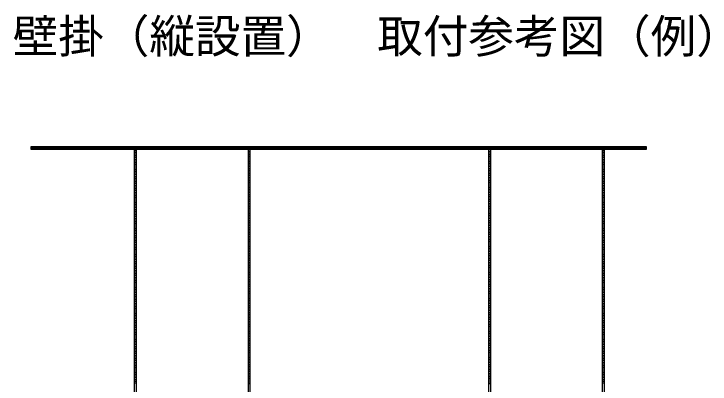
# Model space of a CAD drawing. Units: millimetres on the paper. Extents: x -384 to 384, y -238 to 239.
# Drawn here: x 155.9 to 236.1, y -90 to -47.3 of the extents above; entities that cross this region are included whole.
import ezdxf
from ezdxf.enums import TextEntityAlignment as Align

# ---------------------------------------------------------------- set-up
doc = ezdxf.new("R2010")
doc.units = ezdxf.units.MM
doc.layers.add('0-0_MOJI1', color=2, linetype='Continuous')
doc.layers.add('0-1_GAIKEI', color=7, linetype='Continuous')
doc.styles.add('ＭＳ ゴシック', font='')
doc.styles.get('ＭＳ ゴシック').set_extended_font_data('MS Gothic')

msp = doc.modelspace()

# ---------------------------------------------------------------- linework, layer by layer
at = {"layer": '0-1_GAIKEI'}
for p, q in [((228.728, -62.804), (157.8, -62.804)), ((169.967, -62.879), (169.705, -62.879)), ((169.967, -63.079), (169.705, -63.079)), ((169.967, -63.279), (169.705, -63.279)), ((183.092, -62.953), (182.83, -62.953)), ((183.092, -63.153), (182.83, -63.153)), ((183.092, -63.353), (182.83, -63.353)), ((210.786, -62.953), (210.523, -62.953)), ((210.786, -63.153), (210.523, -63.153)), ((210.786, -63.353), (210.523, -63.353)), ((223.911, -62.879), (223.648, -62.879)), ((223.911, -63.079), (223.648, -63.079)), ((223.911, -63.279), (223.648, -63.279)), ((169.967, -63.479), (169.705, -63.479)), ((169.967, -63.679), (169.705, -63.679)), ((169.967, -63.879), (169.705, -63.879)), ((169.967, -64.079), (169.705, -64.079)), ((183.092, -63.553), (182.83, -63.553)), ((183.092, -63.753), (182.83, -63.753)), ((183.092, -63.953), (182.83, -63.953)), ((183.092, -64.153), (182.83, -64.153)), ((210.786, -63.553), (210.523, -63.553)), ((210.786, -63.753), (210.523, -63.753)), ((210.786, -63.953), (210.523, -63.953)), ((210.786, -64.153), (210.523, -64.153)), ((223.911, -63.479), (223.648, -63.479)), ((223.911, -63.679), (223.648, -63.679)), ((223.911, -63.879), (223.648, -63.879)), ((223.911, -64.079), (223.648, -64.079)), ((169.967, -64.279), (169.705, -64.279)), ((169.967, -64.479), (169.705, -64.479)), ((169.967, -64.679), (169.705, -64.679)), ((169.967, -64.879), (169.705, -64.879)), ((183.092, -64.353), (182.83, -64.353)), ((183.092, -64.553), (182.83, -64.553)), ((183.092, -64.753), (182.83, -64.753)), ((183.092, -64.953), (182.83, -64.953)), ((210.786, -64.353), (210.523, -64.353)), ((210.786, -64.553), (210.523, -64.553)), ((210.786, -64.753), (210.523, -64.753)), ((210.786, -64.953), (210.523, -64.953)), ((223.911, -64.279), (223.648, -64.279)), ((223.911, -64.479), (223.648, -64.479)), ((223.911, -64.679), (223.648, -64.679)), ((223.911, -64.879), (223.648, -64.879)), ((169.967, -65.079), (169.705, -65.079)), ((169.967, -65.279), (169.705, -65.279)), ((169.967, -65.479), (169.705, -65.479)), ((169.967, -65.679), (169.705, -65.679)), ((183.092, -65.153), (182.83, -65.153)), ((183.092, -65.353), (182.83, -65.353)), ((183.092, -65.553), (182.83, -65.553)), ((183.092, -65.753), (182.83, -65.753)), ((210.786, -65.153), (210.523, -65.153)), ((210.786, -65.353), (210.523, -65.353)), ((210.786, -65.553), (210.523, -65.553)), ((210.786, -65.753), (210.523, -65.753)), ((223.911, -65.079), (223.648, -65.079)), ((223.911, -65.279), (223.648, -65.279)), ((223.911, -65.479), (223.648, -65.479)), ((223.911, -65.679), (223.648, -65.679)), ((169.967, -65.879), (169.705, -65.879)), ((169.967, -66.079), (169.705, -66.079)), ((169.967, -66.279), (169.705, -66.279)), ((169.967, -66.479), (169.705, -66.479)), ((183.092, -65.953), (182.83, -65.953)), ((183.092, -66.153), (182.83, -66.153)), ((183.092, -66.353), (182.83, -66.353)), ((183.092, -66.553), (182.83, -66.553)), ((210.786, -65.953), (210.523, -65.953)), ((210.786, -66.153), (210.523, -66.153)), ((210.786, -66.353), (210.523, -66.353)), ((210.786, -66.553), (210.523, -66.553)), ((223.911, -65.879), (223.648, -65.879)), ((223.911, -66.079), (223.648, -66.079)), ((223.911, -66.279), (223.648, -66.279)), ((223.911, -66.479), (223.648, -66.479)), ((169.967, -66.679), (169.705, -66.679)), ((169.967, -66.879), (169.705, -66.879)), ((169.967, -67.079), (169.705, -67.079)), ((169.967, -67.279), (169.705, -67.279)), ((183.092, -66.753), (182.83, -66.753)), ((183.092, -66.953), (182.83, -66.953)), ((183.092, -67.153), (182.83, -67.153)), ((183.092, -67.353), (182.83, -67.353)), ((210.786, -66.753), (210.523, -66.753)), ((210.786, -66.953), (210.523, -66.953)), ((210.786, -67.153), (210.523, -67.153)), ((210.786, -67.353), (210.523, -67.353)), ((223.911, -66.679), (223.648, -66.679)), ((223.911, -66.879), (223.648, -66.879)), ((223.911, -67.079), (223.648, -67.079)), ((223.911, -67.279), (223.648, -67.279)), ((169.967, -67.479), (169.705, -67.479)), ((169.967, -67.679), (169.705, -67.679)), ((169.967, -67.879), (169.705, -67.879)), ((169.967, -68.079), (169.705, -68.079)), ((183.092, -67.553), (182.83, -67.553)), ((183.092, -67.753), (182.83, -67.753)), ((183.092, -67.953), (182.83, -67.953)), ((183.092, -68.153), (182.83, -68.153)), ((210.786, -67.553), (210.523, -67.553)), ((210.786, -67.753), (210.523, -67.753)), ((210.786, -67.953), (210.523, -67.953)), ((210.786, -68.153), (210.523, -68.153)), ((223.911, -67.479), (223.648, -67.479)), ((223.911, -67.679), (223.648, -67.679)), ((223.911, -67.879), (223.648, -67.879)), ((223.911, -68.079), (223.648, -68.079)), ((169.967, -68.279), (169.705, -68.279)), ((169.967, -68.479), (169.705, -68.479)), ((169.967, -68.679), (169.705, -68.679)), ((169.967, -68.879), (169.705, -68.879)), ((183.092, -68.353), (182.83, -68.353)), ((183.092, -68.553), (182.83, -68.553)), ((183.092, -68.753), (182.83, -68.753)), ((183.092, -68.953), (182.83, -68.953)), ((210.786, -68.353), (210.523, -68.353)), ((210.786, -68.553), (210.523, -68.553)), ((210.786, -68.753), (210.523, -68.753)), ((210.786, -68.953), (210.523, -68.953)), ((223.911, -68.279), (223.648, -68.279)), ((223.911, -68.479), (223.648, -68.479)), ((223.911, -68.679), (223.648, -68.679)), ((223.911, -68.879), (223.648, -68.879)), ((169.967, -69.079), (169.705, -69.079)), ((169.967, -69.279), (169.705, -69.279)), ((169.967, -69.479), (169.705, -69.479)), ((169.967, -69.679), (169.705, -69.679)), ((183.092, -69.153), (182.83, -69.153)), ((183.092, -69.353), (182.83, -69.353)), ((183.092, -69.553), (182.83, -69.553)), ((183.092, -69.753), (182.83, -69.753)), ((210.786, -69.153), (210.523, -69.153)), ((210.786, -69.353), (210.523, -69.353)), ((210.786, -69.553), (210.523, -69.553)), ((210.786, -69.753), (210.523, -69.753)), ((223.911, -69.079), (223.648, -69.079)), ((223.911, -69.279), (223.648, -69.279)), ((223.911, -69.479), (223.648, -69.479)), ((223.911, -69.679), (223.648, -69.679)), ((169.967, -69.879), (169.705, -69.879)), ((169.967, -70.079), (169.705, -70.079)), ((169.967, -70.279), (169.705, -70.279)), ((169.967, -70.479), (169.705, -70.479)), ((183.092, -69.953), (182.83, -69.953)), ((183.092, -70.153), (182.83, -70.153)), ((183.092, -70.353), (182.83, -70.353)), ((183.092, -70.553), (182.83, -70.553)), ((210.786, -69.953), (210.523, -69.953)), ((210.786, -70.153), (210.523, -70.153)), ((210.786, -70.353), (210.523, -70.353)), ((210.786, -70.553), (210.523, -70.553)), ((223.911, -69.879), (223.648, -69.879)), ((223.911, -70.079), (223.648, -70.079)), ((223.911, -70.279), (223.648, -70.279)), ((223.911, -70.479), (223.648, -70.479)), ((169.967, -70.679), (169.705, -70.679)), ((169.967, -70.879), (169.705, -70.879)), ((169.967, -71.079), (169.705, -71.079)), ((169.967, -71.279), (169.705, -71.279)), ((183.092, -70.753), (182.83, -70.753)), ((183.092, -70.953), (182.83, -70.953)), ((183.092, -71.153), (182.83, -71.153)), ((183.092, -71.353), (182.83, -71.353)), ((210.786, -70.753), (210.523, -70.753)), ((210.786, -70.953), (210.523, -70.953)), ((210.786, -71.153), (210.523, -71.153)), ((210.786, -71.353), (210.523, -71.353)), ((223.911, -70.679), (223.648, -70.679)), ((223.911, -70.879), (223.648, -70.879)), ((223.911, -71.079), (223.648, -71.079)), ((223.911, -71.279), (223.648, -71.279)), ((169.967, -71.479), (169.705, -71.479)), ((169.967, -71.679), (169.705, -71.679)), ((169.967, -71.879), (169.705, -71.879)), ((169.967, -72.079), (169.705, -72.079)), ((183.092, -71.553), (182.83, -71.553)), ((183.092, -71.753), (182.83, -71.753)), ((183.092, -71.953), (182.83, -71.953)), ((183.092, -72.153), (182.83, -72.153)), ((210.786, -71.553), (210.523, -71.553)), ((210.786, -71.753), (210.523, -71.753)), ((210.786, -71.953), (210.523, -71.953)), ((210.786, -72.153), (210.523, -72.153)), ((223.911, -71.479), (223.648, -71.479)), ((223.911, -71.679), (223.648, -71.679)), ((223.911, -71.879), (223.648, -71.879)), ((223.911, -72.079), (223.648, -72.079)), ((169.967, -72.279), (169.705, -72.279)), ((169.967, -72.479), (169.705, -72.479)), ((169.967, -72.679), (169.705, -72.679)), ((169.967, -72.879), (169.705, -72.879)), ((183.092, -72.353), (182.83, -72.353)), ((183.092, -72.553), (182.83, -72.553)), ((183.092, -72.753), (182.83, -72.753)), ((183.092, -72.953), (182.83, -72.953)), ((210.786, -72.353), (210.523, -72.353)), ((210.786, -72.553), (210.523, -72.553)), ((210.786, -72.753), (210.523, -72.753)), ((210.786, -72.953), (210.523, -72.953)), ((223.911, -72.279), (223.648, -72.279)), ((223.911, -72.479), (223.648, -72.479)), ((223.911, -72.679), (223.648, -72.679)), ((223.911, -72.879), (223.648, -72.879)), ((169.967, -73.079), (169.705, -73.079)), ((169.967, -73.279), (169.705, -73.279)), ((169.967, -73.479), (169.705, -73.479)), ((169.967, -73.679), (169.705, -73.679)), ((183.092, -73.153), (182.83, -73.153)), ((183.092, -73.353), (182.83, -73.353)), ((183.092, -73.553), (182.83, -73.553)), ((183.092, -73.753), (182.83, -73.753)), ((210.786, -73.153), (210.523, -73.153)), ((210.786, -73.353), (210.523, -73.353)), ((210.786, -73.553), (210.523, -73.553)), ((210.786, -73.753), (210.523, -73.753)), ((223.911, -73.079), (223.648, -73.079)), ((223.911, -73.279), (223.648, -73.279)), ((223.911, -73.479), (223.648, -73.479)), ((223.911, -73.679), (223.648, -73.679)), ((169.967, -73.879), (169.705, -73.879)), ((169.967, -74.079), (169.705, -74.079)), ((169.967, -74.279), (169.705, -74.279)), ((169.967, -74.479), (169.705, -74.479)), ((183.092, -73.953), (182.83, -73.953)), ((183.092, -74.153), (182.83, -74.153)), ((183.092, -74.353), (182.83, -74.353)), ((183.092, -74.553), (182.83, -74.553)), ((210.786, -73.953), (210.523, -73.953)), ((210.786, -74.153), (210.523, -74.153)), ((210.786, -74.353), (210.523, -74.353)), ((210.786, -74.553), (210.523, -74.553)), ((223.911, -73.879), (223.648, -73.879)), ((223.911, -74.079), (223.648, -74.079)), ((223.911, -74.279), (223.648, -74.279)), ((223.911, -74.479), (223.648, -74.479)), ((169.967, -74.679), (169.705, -74.679)), ((169.967, -74.879), (169.705, -74.879)), ((169.967, -75.079), (169.705, -75.079)), ((169.967, -75.279), (169.705, -75.279)), ((183.092, -74.753), (182.83, -74.753)), ((183.092, -74.953), (182.83, -74.953)), ((183.092, -75.153), (182.83, -75.153)), ((183.092, -75.353), (182.83, -75.353)), ((210.786, -74.753), (210.523, -74.753)), ((210.786, -74.953), (210.523, -74.953)), ((210.786, -75.153), (210.523, -75.153)), ((210.786, -75.353), (210.523, -75.353)), ((223.911, -74.679), (223.648, -74.679)), ((223.911, -74.879), (223.648, -74.879)), ((223.911, -75.079), (223.648, -75.079)), ((223.911, -75.279), (223.648, -75.279)), ((169.967, -75.479), (169.705, -75.479)), ((169.967, -75.679), (169.705, -75.679)), ((169.967, -75.879), (169.705, -75.879)), ((169.967, -76.079), (169.705, -76.079)), ((183.092, -75.553), (182.83, -75.553)), ((183.092, -75.753), (182.83, -75.753)), ((183.092, -75.953), (182.83, -75.953)), ((183.092, -76.153), (182.83, -76.153)), ((210.786, -75.553), (210.523, -75.553)), ((210.786, -75.753), (210.523, -75.753)), ((210.786, -75.953), (210.523, -75.953)), ((210.786, -76.153), (210.523, -76.153)), ((223.911, -75.479), (223.648, -75.479)), ((223.911, -75.679), (223.648, -75.679)), ((223.911, -75.879), (223.648, -75.879)), ((223.911, -76.079), (223.648, -76.079)), ((169.967, -76.279), (169.705, -76.279)), ((169.967, -76.479), (169.705, -76.479)), ((169.967, -76.679), (169.705, -76.679)), ((169.967, -76.879), (169.705, -76.879)), ((183.092, -76.353), (182.83, -76.353)), ((183.092, -76.553), (182.83, -76.553)), ((183.092, -76.753), (182.83, -76.753)), ((183.092, -76.953), (182.83, -76.953)), ((210.786, -76.353), (210.523, -76.353)), ((210.786, -76.553), (210.523, -76.553)), ((210.786, -76.753), (210.523, -76.753)), ((210.786, -76.953), (210.523, -76.953)), ((223.911, -76.279), (223.648, -76.279)), ((223.911, -76.479), (223.648, -76.479)), ((223.911, -76.679), (223.648, -76.679)), ((223.911, -76.879), (223.648, -76.879)), ((169.967, -77.079), (169.705, -77.079)), ((169.967, -77.279), (169.705, -77.279)), ((169.967, -77.479), (169.705, -77.479)), ((169.967, -77.679), (169.705, -77.679)), ((183.092, -77.153), (182.83, -77.153)), ((183.092, -77.353), (182.83, -77.353)), ((183.092, -77.553), (182.83, -77.553)), ((183.092, -77.753), (182.83, -77.753)), ((210.786, -77.153), (210.523, -77.153)), ((210.786, -77.353), (210.523, -77.353)), ((210.786, -77.553), (210.523, -77.553)), ((210.786, -77.753), (210.523, -77.753)), ((223.911, -77.079), (223.648, -77.079)), ((223.911, -77.279), (223.648, -77.279)), ((223.911, -77.479), (223.648, -77.479)), ((223.911, -77.679), (223.648, -77.679)), ((169.967, -77.879), (169.705, -77.879)), ((169.967, -78.079), (169.705, -78.079)), ((169.967, -78.279), (169.705, -78.279)), ((169.967, -78.479), (169.705, -78.479)), ((183.092, -77.953), (182.83, -77.953)), ((183.092, -78.153), (182.83, -78.153)), ((183.092, -78.353), (182.83, -78.353)), ((183.092, -78.553), (182.83, -78.553)), ((210.786, -77.953), (210.523, -77.953)), ((210.786, -78.153), (210.523, -78.153)), ((210.786, -78.353), (210.523, -78.353)), ((210.786, -78.553), (210.523, -78.553)), ((223.911, -77.879), (223.648, -77.879)), ((223.911, -78.079), (223.648, -78.079)), ((223.911, -78.279), (223.648, -78.279)), ((223.911, -78.479), (223.648, -78.479)), ((169.967, -78.679), (169.705, -78.679)), ((169.967, -78.879), (169.705, -78.879)), ((169.967, -79.079), (169.705, -79.079)), ((169.967, -79.279), (169.705, -79.279)), ((183.092, -78.753), (182.83, -78.753)), ((183.092, -78.953), (182.83, -78.953)), ((183.092, -79.153), (182.83, -79.153)), ((183.092, -79.353), (182.83, -79.353)), ((210.786, -78.753), (210.523, -78.753)), ((210.786, -78.953), (210.523, -78.953)), ((210.786, -79.153), (210.523, -79.153)), ((210.786, -79.353), (210.523, -79.353)), ((223.911, -78.679), (223.648, -78.679)), ((223.911, -78.879), (223.648, -78.879)), ((223.911, -79.079), (223.648, -79.079)), ((223.911, -79.279), (223.648, -79.279)), ((169.967, -79.479), (169.705, -79.479)), ((169.967, -79.679), (169.705, -79.679)), ((169.967, -79.879), (169.705, -79.879)), ((169.967, -80.079), (169.705, -80.079)), ((183.092, -79.553), (182.83, -79.553)), ((183.092, -79.753), (182.83, -79.753)), ((183.092, -79.953), (182.83, -79.953)), ((183.092, -80.153), (182.83, -80.153)), ((210.786, -79.553), (210.523, -79.553)), ((210.786, -79.753), (210.523, -79.753)), ((210.786, -79.953), (210.523, -79.953)), ((210.786, -80.153), (210.523, -80.153)), ((223.911, -79.479), (223.648, -79.479)), ((223.911, -79.679), (223.648, -79.679)), ((223.911, -79.879), (223.648, -79.879)), ((223.911, -80.079), (223.648, -80.079)), ((169.967, -80.279), (169.705, -80.279)), ((169.967, -80.479), (169.705, -80.479)), ((169.967, -80.679), (169.705, -80.679)), ((169.967, -80.879), (169.705, -80.879)), ((183.092, -80.353), (182.83, -80.353)), ((183.092, -80.553), (182.83, -80.553)), ((183.092, -80.753), (182.83, -80.753)), ((183.092, -80.953), (182.83, -80.953)), ((210.786, -80.353), (210.523, -80.353)), ((210.786, -80.553), (210.523, -80.553)), ((210.786, -80.753), (210.523, -80.753)), ((210.786, -80.953), (210.523, -80.953)), ((223.911, -80.279), (223.648, -80.279)), ((223.911, -80.479), (223.648, -80.479)), ((223.911, -80.679), (223.648, -80.679)), ((223.911, -80.879), (223.648, -80.879)), ((169.967, -81.079), (169.705, -81.079)), ((169.967, -81.279), (169.705, -81.279)), ((169.967, -81.479), (169.705, -81.479)), ((169.967, -81.679), (169.705, -81.679)), ((183.092, -81.153), (182.83, -81.153)), ((183.092, -81.353), (182.83, -81.353)), ((183.092, -81.553), (182.83, -81.553)), ((183.092, -81.753), (182.83, -81.753)), ((210.786, -81.153), (210.523, -81.153)), ((210.786, -81.353), (210.523, -81.353)), ((210.786, -81.553), (210.523, -81.553)), ((210.786, -81.753), (210.523, -81.753)), ((223.911, -81.079), (223.648, -81.079)), ((223.911, -81.279), (223.648, -81.279)), ((223.911, -81.479), (223.648, -81.479)), ((223.911, -81.679), (223.648, -81.679)), ((169.967, -81.879), (169.705, -81.879)), ((169.967, -82.079), (169.705, -82.079)), ((169.967, -82.279), (169.705, -82.279)), ((169.967, -82.479), (169.705, -82.479)), ((183.092, -81.953), (182.83, -81.953)), ((183.092, -82.153), (182.83, -82.153)), ((183.092, -82.353), (182.83, -82.353)), ((183.092, -82.553), (182.83, -82.553)), ((210.786, -81.953), (210.523, -81.953)), ((210.786, -82.153), (210.523, -82.153)), ((210.786, -82.353), (210.523, -82.353)), ((210.786, -82.553), (210.523, -82.553)), ((223.911, -81.879), (223.648, -81.879)), ((223.911, -82.079), (223.648, -82.079)), ((223.911, -82.279), (223.648, -82.279)), ((223.911, -82.479), (223.648, -82.479)), ((169.967, -82.679), (169.705, -82.679)), ((169.967, -82.879), (169.705, -82.879)), ((169.967, -83.079), (169.705, -83.079)), ((169.967, -83.279), (169.705, -83.279)), ((183.092, -82.753), (182.83, -82.753)), ((183.092, -82.953), (182.83, -82.953)), ((183.092, -83.153), (182.83, -83.153)), ((183.092, -83.353), (182.83, -83.353)), ((210.786, -82.753), (210.523, -82.753)), ((210.786, -82.953), (210.523, -82.953)), ((210.786, -83.153), (210.523, -83.153)), ((210.786, -83.353), (210.523, -83.353)), ((223.911, -82.679), (223.648, -82.679)), ((223.911, -82.879), (223.648, -82.879)), ((223.911, -83.079), (223.648, -83.079)), ((223.911, -83.279), (223.648, -83.279)), ((169.967, -83.479), (169.705, -83.479)), ((169.967, -83.679), (169.705, -83.679)), ((169.967, -83.879), (169.705, -83.879)), ((169.967, -84.079), (169.705, -84.079)), ((183.092, -83.553), (182.83, -83.553)), ((183.092, -83.753), (182.83, -83.753)), ((183.092, -83.953), (182.83, -83.953)), ((183.092, -84.153), (182.83, -84.153)), ((210.786, -83.553), (210.523, -83.553)), ((210.786, -83.753), (210.523, -83.753)), ((210.786, -83.953), (210.523, -83.953)), ((210.786, -84.153), (210.523, -84.153)), ((223.911, -83.479), (223.648, -83.479)), ((223.911, -83.679), (223.648, -83.679)), ((223.911, -83.879), (223.648, -83.879)), ((223.911, -84.079), (223.648, -84.079)), ((169.967, -84.279), (169.705, -84.279)), ((169.967, -84.479), (169.705, -84.479)), ((169.967, -84.679), (169.705, -84.679)), ((169.967, -84.879), (169.705, -84.879)), ((183.092, -84.353), (182.83, -84.353)), ((183.092, -84.553), (182.83, -84.553)), ((183.092, -84.753), (182.83, -84.753)), ((183.092, -84.953), (182.83, -84.953)), ((210.786, -84.353), (210.523, -84.353)), ((210.786, -84.553), (210.523, -84.553)), ((210.786, -84.753), (210.523, -84.753)), ((210.786, -84.953), (210.523, -84.953)), ((223.911, -84.279), (223.648, -84.279)), ((223.911, -84.479), (223.648, -84.479)), ((223.911, -84.679), (223.648, -84.679)), ((223.911, -84.879), (223.648, -84.879)), ((169.967, -85.079), (169.705, -85.079)), ((169.967, -85.279), (169.705, -85.279)), ((169.967, -85.479), (169.705, -85.479)), ((169.967, -85.679), (169.705, -85.679)), ((183.092, -85.153), (182.83, -85.153)), ((183.092, -85.353), (182.83, -85.353)), ((183.092, -85.553), (182.83, -85.553)), ((183.092, -85.753), (182.83, -85.753)), ((210.786, -85.153), (210.523, -85.153)), ((210.786, -85.353), (210.523, -85.353)), ((210.786, -85.553), (210.523, -85.553)), ((210.786, -85.753), (210.523, -85.753)), ((223.911, -85.079), (223.648, -85.079)), ((223.911, -85.279), (223.648, -85.279)), ((223.911, -85.479), (223.648, -85.479)), ((223.911, -85.679), (223.648, -85.679)), ((169.967, -85.879), (169.705, -85.879)), ((169.967, -86.079), (169.705, -86.079)), ((169.967, -86.279), (169.705, -86.279)), ((169.967, -86.479), (169.705, -86.479)), ((183.092, -85.953), (182.83, -85.953)), ((183.092, -86.153), (182.83, -86.153)), ((183.092, -86.353), (182.83, -86.353)), ((183.092, -86.553), (182.83, -86.553)), ((210.786, -85.953), (210.523, -85.953)), ((210.786, -86.153), (210.523, -86.153)), ((210.786, -86.353), (210.523, -86.353)), ((210.786, -86.553), (210.523, -86.553)), ((223.911, -85.879), (223.648, -85.879)), ((223.911, -86.079), (223.648, -86.079)), ((223.911, -86.279), (223.648, -86.279)), ((223.911, -86.479), (223.648, -86.479)), ((169.967, -86.679), (169.705, -86.679)), ((169.967, -86.879), (169.705, -86.879)), ((169.967, -87.079), (169.705, -87.079)), ((169.967, -87.279), (169.705, -87.279)), ((183.092, -86.753), (182.83, -86.753)), ((183.092, -86.953), (182.83, -86.953)), ((183.092, -87.153), (182.83, -87.153)), ((183.092, -87.353), (182.83, -87.353)), ((210.786, -86.753), (210.523, -86.753)), ((210.786, -86.953), (210.523, -86.953)), ((210.786, -87.153), (210.523, -87.153)), ((210.786, -87.353), (210.523, -87.353)), ((223.911, -86.679), (223.648, -86.679)), ((223.911, -86.879), (223.648, -86.879)), ((223.911, -87.079), (223.648, -87.079)), ((223.911, -87.279), (223.648, -87.279)), ((169.967, -87.479), (169.705, -87.479)), ((169.967, -87.679), (169.705, -87.679)), ((169.967, -87.879), (169.705, -87.879)), ((169.967, -88.079), (169.705, -88.079)), ((183.092, -87.553), (182.83, -87.553)), ((183.092, -87.753), (182.83, -87.753)), ((183.092, -87.953), (182.83, -87.953)), ((183.092, -88.153), (182.83, -88.153)), ((210.786, -87.553), (210.523, -87.553)), ((210.786, -87.753), (210.523, -87.753)), ((210.786, -87.953), (210.523, -87.953)), ((210.786, -88.153), (210.523, -88.153)), ((223.911, -87.479), (223.648, -87.479)), ((223.911, -87.679), (223.648, -87.679)), ((223.911, -87.879), (223.648, -87.879)), ((223.911, -88.079), (223.648, -88.079)), ((169.967, -88.279), (169.705, -88.279)), ((169.967, -88.479), (169.705, -88.479)), ((169.967, -88.679), (169.705, -88.679)), ((169.967, -88.879), (169.705, -88.879)), ((183.092, -88.353), (182.83, -88.353)), ((183.092, -88.553), (182.83, -88.553)), ((183.092, -88.753), (182.83, -88.753)), ((183.092, -88.953), (182.83, -88.953)), ((210.786, -88.353), (210.523, -88.353)), ((210.786, -88.553), (210.523, -88.553)), ((210.786, -88.753), (210.523, -88.753)), ((210.786, -88.953), (210.523, -88.953)), ((223.911, -88.279), (223.648, -88.279)), ((223.911, -88.479), (223.648, -88.479)), ((223.911, -88.679), (223.648, -88.679)), ((223.911, -88.879), (223.648, -88.879)), ((169.967, -89.079), (169.705, -89.079)), ((169.967, -89.279), (169.705, -89.279)), ((169.967, -89.479), (169.705, -89.479)), ((169.967, -89.679), (169.705, -89.679)), ((183.092, -89.153), (182.83, -89.153)), ((183.092, -89.353), (182.83, -89.353)), ((183.092, -89.553), (182.83, -89.553)), ((183.092, -89.753), (182.83, -89.753)), ((210.786, -89.153), (210.523, -89.153)), ((210.786, -89.353), (210.523, -89.353)), ((210.786, -89.553), (210.523, -89.553)), ((210.786, -89.753), (210.523, -89.753)), ((223.911, -89.079), (223.648, -89.079)), ((223.911, -89.279), (223.648, -89.279)), ((223.911, -89.479), (223.648, -89.479)), ((223.911, -89.679), (223.648, -89.679)), ((169.967, -89.879), (169.705, -89.879)), ((183.092, -89.953), (182.83, -89.953)), ((210.786, -89.953), (210.523, -89.953)), ((223.911, -89.879), (223.648, -89.879))]:
    msp.add_line(p, q, dxfattribs=at)
for points in [[(157.8, -62.904), (228.728, -62.904), (228.728, -62.641), (157.8, -62.641)], [(169.967, -225.979), (169.967, -62.773), (169.705, -62.773), (169.705, -225.979)], [(183.092, -115.853), (183.092, -62.773), (182.83, -62.773), (182.83, -115.853)], [(210.786, -115.853), (210.786, -62.773), (210.523, -62.773), (210.523, -115.853)], [(223.911, -225.979), (223.911, -62.773), (223.648, -62.773), (223.648, -225.979)]]:
    msp.add_lwpolyline(points, close=True, dxfattribs=at)

# ---------------------------------------------------------------- texts
at = {"layer": '0-0_MOJI1', "style": 'ＭＳ ゴシック'}
msp.add_text('壁掛（縦設置）\u3000取付参考図（例）', height=3.849, dxfattribs=at).set_placement((155.714, -52.957), align=Align.BOTTOM_LEFT)

doc.saveas('drawing.dxf')
